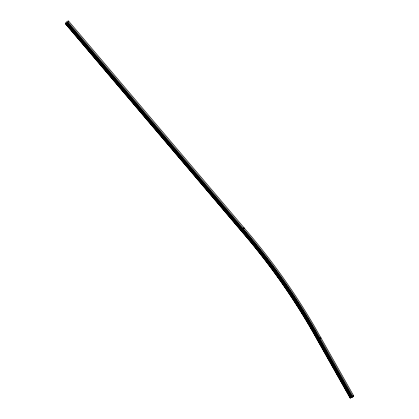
<?xml version="1.0" encoding="UTF-8"?>
<svg xmlns="http://www.w3.org/2000/svg" width="419" height="419" viewBox="0 0 419 419"><rect width="100%" height="100%" fill="white"/><g stroke="black" fill="none" stroke-linecap="round" stroke-linejoin="round"><path stroke-width="0.63" d="M66.474 23.218L242.145 230.083A681.362 619.523 10.3 0 1 318.623 339.526L351.394 397.558M66.527 23.176L242.151 230.057A681.362 619.523 10.3 0 1 318.618 339.552M67.38 22.558L242.936 229.533A682.352 620.424 10.3 0 1 319.519 339.123L352.285 397.154M67.323 22.595L242.989 229.497A682.425 620.481 10.3 0 1 319.577 339.123L319.514 339.154A682.352 620.424 10.3 0 0 242.936 229.533L242.994 229.465A682.425 620.481 10.3 0 1 319.582 339.097M318.555 339.584L318.56 339.552A681.294 619.46 10.3 0 0 242.088 230.125L242.093 230.094A681.294 619.46 10.3 0 1 318.56 339.552L351.332 397.584M350.614 397.605L350.551 397.961L317.78 339.929A680.44 618.68 10.3 0 0 241.407 230.597L65.788 23.689L65.856 23.338L65.301 23.721L240.92 230.628A679.749 618.051 10.3 0 1 317.225 339.856L349.991 397.888L350.352 398.05L353.385 396.557A2.121 0.702 -29.5 0 0 352.913 395.677M352.342 397.154L319.519 339.123M68.056 22.113L68.292 21.819A2.121 0.592 -40.3 0 0 67.312 21.374A2.121 0.592 -40.3 0 0 65.301 23.721L68.056 22.113L243.675 229.02A683.279 621.262 10.3 0 1 320.346 338.777L353.117 396.809M68.58 21.044L251.526 236.588C275.377 265.206 296.825 295.824 315.449 328.093L353.688 395.814M65.615 23.815L241.234 230.722A680.22 618.481 10.3 0 1 317.586 340.019L350.352 398.05M349.991 397.888A2.121 0.702 -29.5 0 1 350.075 397.437M320.771 337.656A2.121 0.702 -29.5 0 1 320.614 338.526L317.586 340.019L317.225 339.856A2.121 0.702 -29.5 0 1 317.303 339.406M243.523 227.962A2.121 0.592 -40.3 0 1 243.91 228.727L240.92 230.628A2.121 0.592 -40.3 0 1 241.004 230.183"/></g></svg>
